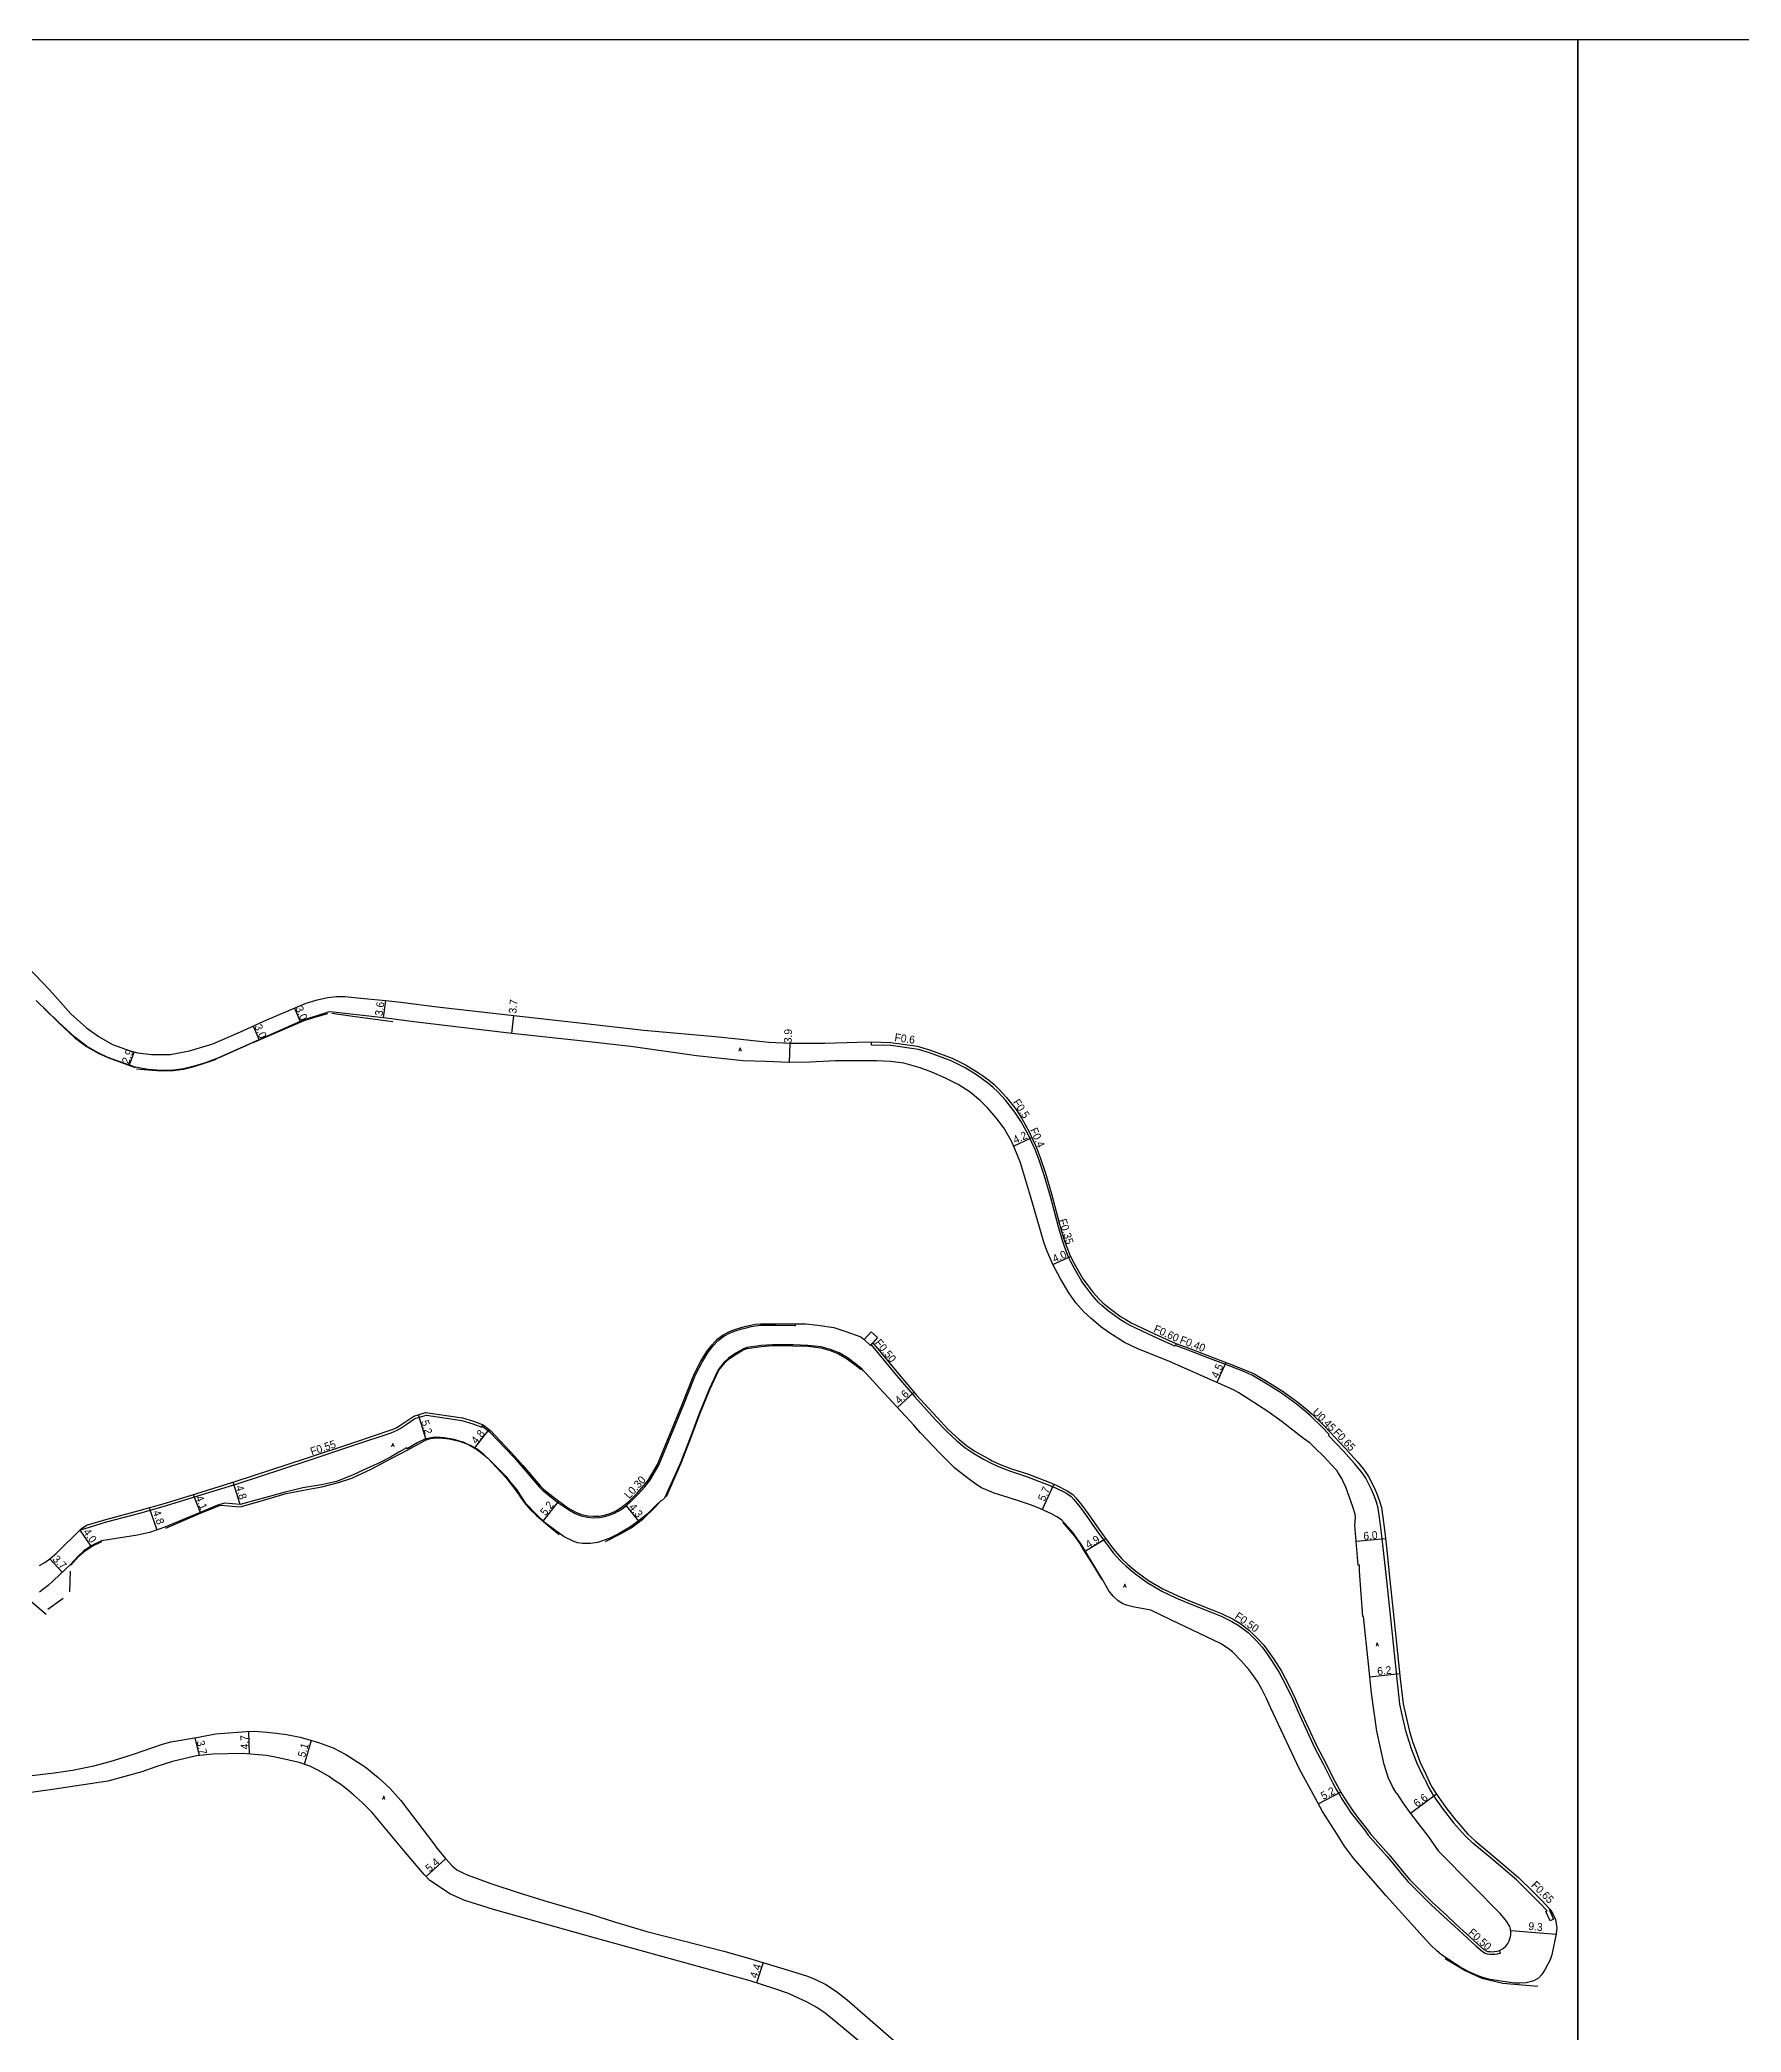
# Model space of a CAD drawing. Header units: metres. Extents: x -24000 to -20000, y -93000 to -89999.
# Drawn here: x -21115.5 to -20766.5, y -90408.7 to -90000 of the extents above; entities that cross this region are included whole.
import ezdxf

# ---------------------------------------------------------------- set-up
doc = ezdxf.new("R2010")
doc.units = ezdxf.units.M
doc.header["$LTSCALE"] = 2.5
for name, color, linetype in [('側溝・桝', 7, 'Continuous'), ('図郭', 7, 'Continuous'), ('幅員', 7, 'Continuous'), ('歩道・分離帯・安全施設', 7, 'Continuous'), ('舗装', 7, 'Continuous'), ('道路', 7, 'Continuous')]:
    doc.layers.add(name, color=color, linetype=linetype)
doc.styles.get("Standard").update_dxf_attribs({"font": ''})
doc.styles.add('YOKO_DECO', font='txt.shx', dxfattribs={"bigfont": 'extfont.shx'})
doc.styles.get('Standard').set_extended_font_data('@MS PGothic')

msp = doc.modelspace()

# ---------------------------------------------------------------- linework, layer by layer
at = {"layer": '側溝・桝'}
for points in [[(-20882.42, -90267.41), (-20882.63, -90267.97), (-20882.68, -90267.95), (-20887.1, -90265.99), (-20889.52, -90264.82), (-20891.85, -90263.75), (-20892.97, -90263.07), (-20894.07, -90262.45), (-20896.3, -90260.76), (-20897.66, -90259.62), (-20898.35, -90258.97), (-20899.67, -90257.48), (-20900.91, -90255.89), (-20901.74, -90254.71), (-20903.29, -90252.02), (-20904.12, -90250.52), (-20904.49, -90249.68), (-20905.03, -90248.24), (-20905.48, -90247.11), (-20905.73, -90246.31), (-20906.58, -90243.49), (-20908.2, -90237.24), (-20909.5, -90232.87), (-20910.5, -90229.8), (-20911.37, -90227.62), (-20912.01, -90226.19), (-20912.77, -90224.53), (-20914.27, -90221.81), (-20915.48, -90219.96), (-20917.41, -90217.5), (-20919, -90215.81), (-20919.99, -90214.87), (-20921.11, -90213.91), (-20922.38, -90213.02), (-20923.17, -90212.45), (-20925.72, -90210.88), (-20928.6, -90209.43), (-20933.02, -90207.77), (-20935.25, -90207.11), (-20935.76, -90207.02), (-20940.94, -90206.31), (-20944.9, -90206.21), (-20944.89, -90205.56)], [(-21024.79, -90284.32), (-21024.74, -90284.34), (-21023.27, -90285.51), (-21018.29, -90290.76), (-21016.67, -90292.61), (-21013.02, -90296.86), (-21012.44, -90297.47), (-21011.74, -90298.07), (-21009.25, -90300.01), (-21007.23, -90301.42), (-21005.69, -90302.3), (-21004.49, -90302.75), (-21003.18, -90303.04), (-21002.01, -90303.14), (-21000.77, -90303.1), (-20999.59, -90302.9), (-20998.52, -90302.58), (-20997.61, -90302.2), (-20996.9, -90301.82), (-20996.09, -90301.32), (-20995.23, -90300.69), (-20994.3, -90299.85), (-20992.76, -90298.34), (-20991.43, -90296.82), (-20990.42, -90295.53), (-20988.52, -90292.38), (-20983.47, -90280.04), (-20981.29, -90274.52), (-20980.95, -90273.71), (-20979.66, -90271.22), (-20978.44, -90269.22), (-20977.38, -90267.86), (-20976.36, -90266.78), (-20975.21, -90265.88), (-20973.94, -90265.23), (-20972.85, -90264.8), (-20971.55, -90264.42), (-20970.55, -90264.17), (-20969.61, -90263.95), (-20968.72, -90263.78), (-20967.67, -90263.67), (-20964.52, -90263.67), (-20960.72, -90263.69), (-20960.48, -90263.69), (-20960.48, -90263.39)], [(-20944.97, -90267.66), (-20939.8, -90273.99), (-20936.05, -90278.35), (-20931.86, -90282.99), (-20929.53, -90285.4), (-20927.38, -90287.41), (-20925.74, -90288.76), (-20924.14, -90289.85), (-20921.92, -90291.12), (-20920.39, -90291.96), (-20918.7, -90292.7), (-20916.38, -90293.59), (-20913.1, -90294.68), (-20908.67, -90296.37), (-20907.14, -90297), (-20905.06, -90298.07), (-20903.98, -90298.8), (-20903.41, -90299.41), (-20902.21, -90300.91), (-20900.89, -90302.67), (-20898.71, -90305.81), (-20896.33, -90309.06), (-20895.37, -90310.38), (-20893.93, -90311.95), (-20892.67, -90313.12), (-20890.99, -90314.54), (-20888.38, -90316.46), (-20885.38, -90318.19), (-20882.32, -90319.62), (-20879.88, -90320.66), (-20875.24, -90322.51), (-20873.21, -90323.36), (-20870.98, -90324.46), (-20869.67, -90325.22), (-20867.68, -90326.68), (-20865.89, -90328.47), (-20864.83, -90329.66), (-20863.96, -90330.8), (-20862.85, -90332.45), (-20861.28, -90334.91), (-20859.8, -90337.74), (-20858.49, -90340.45), (-20857.45, -90342.84), (-20854.04, -90350.27), (-20852.2, -90353.75), (-20850.54, -90357.05), (-20850.28, -90357.59), (-20849.46, -90359.1), (-20848.8, -90360.22), (-20848.5, -90360.76), (-20847.7, -90361.96), (-20846.49, -90363.78), (-20845.18, -90365.49), (-20843.8, -90367.2), (-20843.02, -90368.27), (-20840.97, -90370.57), (-20839.22, -90372.58), (-20837.85, -90374.2), (-20836.42, -90375.97), (-20834.86, -90377.79), (-20833.41, -90379.25), (-20830.19, -90382.48), (-20827.42, -90385.01), (-20825.33, -90386.96), (-20821.77, -90390.22), (-20820.94, -90390.95), (-20819.57, -90392.16), (-20819.03, -90392.45), (-20818.61, -90392.62), (-20818.05, -90392.69), (-20817.6, -90392.7), (-20817.06, -90392.68), (-20816.46, -90392.59), (-20816.35, -90392.56), (-20815.91, -90392.44), (-20816.06, -90391.93)], [(-20831.42, -90356.79), (-20831.81, -90356.05), (-20832.96, -90353.59), (-20834.18, -90350.39), (-20834.48, -90349.47), (-20835.21, -90347.15), (-20836.06, -90343.6), (-20836.5, -90341.4), (-20837.11, -90336.25), (-20838.4, -90323.77), (-20839.21, -90316.04), (-20839.97, -90309.24), (-20840.36, -90305.7), (-20840.67, -90303.13), (-20840.95, -90301.18), (-20841.34, -90299.95), (-20841.72, -90298.81), (-20842.35, -90297.35), (-20843.54, -90295.06), (-20844.07, -90294.23), (-20844.54, -90293.61), (-20845.73, -90292.1), (-20846.48, -90291.33), (-20848.11, -90289.51), (-20849.51, -90288.02), (-20851.15, -90286.25), (-20851, -90286.1), (-20852.52, -90284.5), (-20854.86, -90282.23), (-20855.97, -90281.27), (-20857.82, -90279.77), (-20860.81, -90277.61), (-20864.08, -90275.53), (-20866.74, -90273.96), (-20868.52, -90273.17), (-20872.12, -90271.77), (-20875.92, -90270.33), (-20879.93, -90268.79), (-20882.56, -90267.79)], [(-21107.31, -90305.67), (-21101.87, -90304.01), (-21094.99, -90302.22), (-21089.56, -90300.66), (-21083.15, -90298.69), (-21075.05, -90296.18), (-21060.86, -90291.55), (-21050.73, -90288.15), (-21043.44, -90285.74), (-21042.83, -90285.49), (-21042.2, -90285.2), (-21041.61, -90284.86), (-21040.36, -90284.03), (-21038.59, -90282.83), (-21036.22, -90282.11), (-21028.95, -90283.23), (-21026.72, -90283.86), (-21024.88, -90284.55), (-21024.68, -90284.04)], [(-20831.42, -90356.79), (-20830.61, -90358.58), (-20829.6, -90360.2), (-20827.63, -90363), (-20825.5, -90365.71)], [(-20805.74, -90383.43), (-20805.91, -90383.54), (-20805, -90385.51), (-20805.67, -90385.85), (-20806.55, -90383.95), (-20806.31, -90383.8), (-20807.88, -90382.13), (-20809.63, -90380.34), (-20812.62, -90377.46), (-20816.31, -90374.28), (-20817.67, -90373.15), (-20821.54, -90369.93), (-20823.04, -90368.5), (-20825.5, -90365.71)]]:
    msp.add_lwpolyline(points, dxfattribs=at)
msp.add_lwpolyline([(-20943.66, -90266.21), (-20945.09, -90267.79), (-20946.41, -90266.59), (-20944.98, -90265.01)], close=True, dxfattribs=at)
at = {"layer": '図郭'}
for points in [[(-21600, -90600), (-20800, -90600), (-20800, -90000), (-21600, -90000)], [(-20800, -90600), (-20000, -90600), (-20000, -90000), (-20800, -90000)]]:
    msp.add_lwpolyline(points, close=True, dxfattribs=at)
at = {"layer": '幅員'}
for points in [[(-21045.04, -90200.62), (-21044.52, -90197.04)], [(-21063.29, -90198.63), (-21062.09, -90201.34)], [(-21018.69, -90203.82), (-21018.31, -90200.16)], [(-21071.77, -90202.33), (-21070.55, -90205.09)], [(-20961.73, -90209.76), (-20961.62, -90205.83)], [(-21096.19, -90207.56), (-21097.19, -90210.31)], [(-20915.79, -90226.91), (-20912, -90225.18)], [(-20907.69, -90251.19), (-20904.08, -90249.57)], [(-20872.21, -90271.29), (-20874.05, -90275.44)], [(-20936.19, -90277.38), (-20939.6, -90280.54)], [(-21036.27, -90287.19), (-21037.85, -90282.03)], [(-21026.32, -90288.83), (-21023.33, -90285.08)], [(-21074.44, -90300.45), (-21075.86, -90295.85)], [(-21084.1, -90298.4), (-21082.56, -90302.21)], [(-21012.27, -90303.83), (-21009.07, -90299.77)], [(-20907.54, -90296.26), (-20909.91, -90301.49)], [(-21093.08, -90301.1), (-21091.5, -90305.64)], [(-20995.42, -90300.46), (-20992.69, -90303.83)], [(-21107.31, -90305.67), (-21105.05, -90308.95)], [(-20896.83, -90307.48), (-20901.01, -90310.03)], [(-20839.48, -90307.49), (-20845.47, -90308)], [(-21113.51, -90311.61), (-21110.95, -90314.31)], [(-20836.55, -90335.17), (-20842.69, -90335.83)], [(-21083.73, -90348.27), (-21082.87, -90351.94)], [(-21072.54, -90351.66), (-21072.63, -90346.98)], [(-21061.24, -90353.73), (-21059.82, -90348.8)], [(-20848.64, -90359.45), (-20853.24, -90361.87)], [(-20829.04, -90359.83), (-20834.31, -90363.79)], [(-21036.28, -90376.71), (-21032.28, -90373.1)], [(-20813.72, -90387.8), (-20804.46, -90388.6)], [(-20967.17, -90394.4), (-20968.54, -90398.58)]]:
    msp.add_lwpolyline(points, dxfattribs=at)
at = {"layer": '歩道・分離帯・安全施設'}
for points in [[(-21114.79, -90198.54), (-21111.73, -90201.57), (-21108.42, -90204.61), (-21105.97, -90206.47), (-21103.59, -90207.86), (-21101.58, -90208.78), (-21095.99, -90210.81)], [(-21071.88, -90205.73), (-21061.3, -90201.16), (-21058.65, -90200.35), (-21056.43, -90199.71)], [(-21055.65, -90199.66), (-21050.81, -90200.33), (-21043.13, -90201.35)], [(-21078.86, -90208.81), (-21072.61, -90206.03)], [(-21095.68, -90211.08), (-21093.28, -90211.3), (-21090.61, -90211.45), (-21088.11, -90211.41), (-21086.06, -90211.11), (-21083.85, -90210.58), (-21081.52, -90209.87), (-21079.28, -90209.11)], [(-20987, -90298.79), (-20984.01, -90292.07), (-20981.98, -90286.82), (-20980.17, -90282.01), (-20978.06, -90276.83), (-20976.23, -90272.91), (-20975, -90271.35), (-20974.1, -90270.55), (-20972.65, -90269.57), (-20971.24, -90268.72), (-20970.42, -90268.43), (-20967.5, -90268.01), (-20965.25, -90267.84), (-20961.03, -90267.87), (-20957.97, -90267.99), (-20955.31, -90268.3), (-20953.37, -90268.84), (-20951.66, -90269.53), (-20950.04, -90270.47), (-20948.31, -90271.7), (-20947.04, -90272.75)], [(-21089.68, -90305.27), (-21082.92, -90302.35), (-21078.48, -90300.56), (-21074.4, -90300.91), (-21070.81, -90299.89), (-21065.03, -90298.2), (-21061.47, -90297.47), (-21057.68, -90296.81), (-21054.27, -90295.92), (-21051.52, -90295.01), (-21047.55, -90293.16), (-21044.63, -90291.64), (-21040.19, -90289.26), (-21036.27, -90287.19), (-21035.37, -90286.92), (-21034.26, -90286.73), (-21032.85, -90286.81), (-21031.53, -90286.98), (-21029.44, -90287.44), (-21027.59, -90288.16), (-21025.73, -90289.25), (-21023.72, -90290.89), (-21021.84, -90292.82), (-21019.93, -90294.9), (-21019.21, -90295.88), (-21017.82, -90297.65), (-21016.2, -90300), (-21014.97, -90301.45), (-21013.73, -90302.65), (-21011.26, -90304.75), (-21008.97, -90306.56)], [(-20999.47, -90308.04), (-20996.4, -90306.47), (-20994.22, -90305.25), (-20991.76, -90303.4), (-20989.3, -90301.01), (-20988.19, -90299.78)], [(-20905.72, -90304.05), (-20903.24, -90306.91), (-20902.11, -90308.59), (-20901.41, -90309.82), (-20899.38, -90313.02), (-20897.74, -90315.74)], [(-21109.17, -90312.87), (-21107.53, -90311.04), (-21106.46, -90310.08), (-21104.94, -90309.03), (-21102.83, -90308)], [(-21109.36, -90318.33), (-21109.23, -90314.13)], [(-21117.35, -90320.28), (-21114.21, -90322.91)], [(-21113.86, -90321.94), (-21110.76, -90319.65)], [(-20827.25, -90393.55), (-20823.13, -90396), (-20821.07, -90397.01), (-20819.7, -90397.6), (-20815.42, -90398.65), (-20808.22, -90399.26)]]:
    msp.add_lwpolyline(points, dxfattribs=at)
at = {"layer": '道路'}
for points in [[(-21119.66, -90188.51), (-21113.56, -90194.89), (-21109.15, -90199.77), (-21105.95, -90202.66), (-21103.35, -90204.51), (-21100.65, -90206.06), (-21097.01, -90207.35), (-21095.43, -90207.77), (-21092.63, -90208.15), (-21088.76, -90208.16), (-21084.81, -90207.41), (-21080.04, -90205.92), (-21074.35, -90203.48), (-21068.94, -90201.05), (-21064.92, -90199.33), (-21060.88, -90197.61), (-21058.64, -90196.93), (-21056.43, -90196.42), (-21054.68, -90196.23), (-21052.95, -90196.21), (-21049.02, -90196.65), (-21044.52, -90197.04), (-21041.44, -90197.37), (-21034.01, -90198.36), (-21018.31, -90200.16), (-21004.21, -90201.69), (-20991.63, -90203.12), (-20977.02, -90204.44), (-20971.72, -90204.96), (-20965.97, -90205.59), (-20961.62, -90205.83), (-20954.48, -90205.82), (-20947.86, -90205.59), (-20944.89, -90205.56)], [(-20837.17, -90359.73), (-20837.26, -90359.59), (-20838.05, -90358.25), (-20838.86, -90356.57), (-20839.78, -90353.78), (-20841.25, -90346.92), (-20842.33, -90339.12), (-20842.98, -90333.14), (-20843.99, -90323.41), (-20844.12, -90323.42), (-20844.82, -90314.14), (-20844.79, -90312.85), (-20845.05, -90312.88), (-20845.75, -90304.68), (-20845.61, -90303.12), (-20845.7, -90302.44), (-20846.17, -90300.93), (-20846.91, -90298.77), (-20847.62, -90296.9), (-20848.2, -90295.61), (-20848.43, -90295.13), (-20849.15, -90293.91), (-20849.47, -90293.48), (-20850.6, -90292.2), (-20852.09, -90290.59), (-20853.96, -90288.79), (-20854.91, -90287.89), (-20856.3, -90286.88), (-20860.67, -90283.51), (-20863.64, -90281.38), (-20869.58, -90277.56), (-20870.65, -90276.95), (-20883.81, -90271.1), (-20890.43, -90268.42), (-20892.99, -90267.2), (-20896.22, -90265.17), (-20897.87, -90263.99), (-20899.95, -90262.22), (-20901.36, -90260.9), (-20902.97, -90259.09), (-20904.45, -90257.02), (-20906.16, -90254.18), (-20907.69, -90251.19), (-20908.94, -90248.35), (-20909.54, -90246.61), (-20912.31, -90237.2), (-20913.32, -90233.79), (-20914.35, -90230.38), (-20915.19, -90228.29), (-20916.23, -90225.92), (-20917.76, -90223.16), (-20919.34, -90221.1), (-20921.06, -90219.12), (-20922.54, -90217.61), (-20924.69, -90215.86), (-20927.16, -90214.28), (-20929.74, -90212.97), (-20932.52, -90211.77), (-20934.96, -90210.89), (-20938.3, -90209.93), (-20940.99, -90209.54), (-20943.9, -90209.4), (-20952.32, -90209.4), (-20957.54, -90209.68), (-20961.73, -90209.76), (-20966.6, -90209.59), (-20971.33, -90209.42), (-20980.79, -90208.43), (-20994.31, -90206.5), (-21004.69, -90205.34), (-21018.69, -90203.82), (-21038.8, -90201.45), (-21045.04, -90200.62), (-21055.94, -90199.39), (-21056.4, -90199.48), (-21058.69, -90200.21), (-21061.36, -90201.02), (-21072.62, -90206), (-21078.87, -90208.79), (-21081.54, -90209.82), (-21083.86, -90210.52), (-21086.07, -90211.05), (-21088.12, -90211.35), (-21090.61, -90211.4), (-21093.28, -90211.24), (-21095.97, -90210.76), (-21101.56, -90208.72), (-21103.56, -90207.81), (-21105.94, -90206.42), (-21108.38, -90204.56), (-21111.69, -90201.53), (-21116.25, -90197.04)], [(-20944.89, -90205.56), (-20940.98, -90205.7), (-20935.55, -90206.45), (-20935.04, -90206.55), (-20932.81, -90207.21), (-20928.39, -90208.86), (-20925.51, -90210.31), (-20922.96, -90211.88), (-20922.17, -90212.45), (-20920.9, -90213.35), (-20919.78, -90214.31), (-20918.79, -90215.25), (-20917.2, -90216.93), (-20915.27, -90219.39), (-20914.06, -90221.24), (-20912.56, -90223.97), (-20911.8, -90225.62), (-20911.16, -90227.06), (-20910.29, -90229.24), (-20909.29, -90232.3), (-20907.99, -90236.68), (-20906.37, -90242.92), (-20905.52, -90245.75), (-20905.27, -90246.54), (-20904.82, -90247.68), (-20904.28, -90249.12), (-20903.91, -90249.95), (-20903.08, -90251.45), (-20901.53, -90254.14), (-20900.69, -90255.32), (-20899.46, -90256.92), (-20898.14, -90258.41), (-20897.45, -90259.05), (-20896.09, -90260.19), (-20893.86, -90261.88), (-20892.76, -90262.5), (-20891.64, -90263.18), (-20889.31, -90264.25), (-20886.89, -90265.43), (-20882.47, -90267.39), (-20879.61, -90268.47), (-20875.59, -90270.01), (-20871.8, -90271.45), (-20868.19, -90272.85), (-20866.41, -90273.64), (-20863.75, -90275.21), (-20860.48, -90277.29), (-20857.49, -90279.45), (-20855.64, -90280.95), (-20854.53, -90281.91), (-20852.19, -90284.18), (-20850.76, -90285.69), (-20849.01, -90287.56), (-20847.62, -90289.05), (-20845.99, -90290.87), (-20845.22, -90291.66), (-20844.01, -90293.2), (-20843.52, -90293.85), (-20842.96, -90294.72), (-20841.74, -90297.06), (-20841.09, -90298.58), (-20840.7, -90299.75), (-20840.29, -90301.02), (-20840, -90303.04), (-20839.69, -90305.62), (-20839.3, -90309.16), (-20838.55, -90315.97), (-20837.73, -90323.7), (-20836.44, -90336.17), (-20835.84, -90341.3), (-20835.4, -90343.46), (-20834.56, -90346.97), (-20833.84, -90349.26), (-20833.54, -90350.16), (-20832.34, -90353.33), (-20831.2, -90355.75), (-20830.83, -90356.48)], [(-21115.59, -90312.92), (-21114.51, -90312.33), (-21113.51, -90311.61), (-21112.16, -90310.51), (-21107.04, -90305.4), (-21105.94, -90304.68), (-21102.02, -90303.48), (-21095.13, -90301.69), (-21089.72, -90300.13), (-21083.32, -90298.16), (-21075.22, -90295.65), (-21061.03, -90291.02), (-21050.91, -90287.63), (-21043.63, -90285.22), (-21043.05, -90284.99), (-21042.46, -90284.71), (-21041.9, -90284.39), (-21040.66, -90283.57), (-21038.83, -90282.33), (-21036.38, -90281.58), (-21028.84, -90282.69), (-21026.55, -90283.34), (-21024.59, -90284.07), (-21023.07, -90285.29), (-21018.07, -90290.56), (-21016.45, -90292.42), (-21012.8, -90296.65), (-21012.23, -90297.26), (-21011.55, -90297.84), (-21009.07, -90299.77), (-21007.07, -90301.17), (-21005.56, -90302.03), (-21004.4, -90302.46), (-21003.14, -90302.74), (-21002, -90302.84), (-21000.8, -90302.8), (-20999.66, -90302.61), (-20998.62, -90302.3), (-20997.74, -90301.93), (-20997.05, -90301.56), (-20996.26, -90301.07), (-20995.42, -90300.46), (-20994.5, -90299.63), (-20992.98, -90298.13), (-20991.66, -90296.63), (-20990.67, -90295.36), (-20988.79, -90292.24), (-20983.75, -90279.93), (-20981.56, -90274.41), (-20981.22, -90273.59), (-20979.92, -90271.06), (-20978.68, -90269.05), (-20977.61, -90267.67), (-20976.57, -90266.55), (-20975.37, -90265.62), (-20974.06, -90264.96), (-20972.95, -90264.52), (-20971.63, -90264.13), (-20970.63, -90263.88), (-20969.68, -90263.65), (-20968.76, -90263.48), (-20967.69, -90263.37), (-20964.52, -90263.37), (-20960.72, -90263.39), (-20960.48, -90263.39)], [(-20960.48, -90263.39), (-20958.41, -90263.4), (-20955.92, -90263.64), (-20952.66, -90264.12), (-20950.18, -90264.97), (-20947.12, -90266.07), (-20946.41, -90266.59), (-20945.09, -90267.79), (-20944.97, -90267.66), (-20944.61, -90267.26)], [(-20944.61, -90267.26), (-20939.4, -90273.65), (-20935.66, -90278), (-20931.47, -90282.62), (-20929.16, -90285.02), (-20927.03, -90287.01), (-20925.42, -90288.34), (-20923.86, -90289.4), (-20920.88, -90291.08)], [(-20825.13, -90365.09), (-20825, -90365.26), (-20822.56, -90368.03), (-20821.09, -90369.43), (-20817.24, -90372.63), (-20815.87, -90373.77), (-20812.17, -90376.97), (-20809.15, -90379.86), (-20807.39, -90381.66), (-20805.74, -90383.43), (-20805.46, -90383.84), (-20805.05, -90384.52), (-20804.62, -90385.59), (-20804.34, -90387.24), (-20804.45, -90388.49), (-20805.35, -90392.81), (-20805.69, -90393.84), (-20806.69, -90395.74), (-20807.38, -90396.87), (-20808.06, -90397.58), (-20809.07, -90398.16), (-20810.62, -90398.55), (-20811.9, -90398.64), (-20812.94, -90398.61), (-20814.87, -90398.35), (-20817.99, -90397.86), (-20819.31, -90397.51), (-20820.43, -90397.09), (-20822.36, -90396.32), (-20824.22, -90395.3), (-20825.74, -90394.33), (-20828.05, -90392.73), (-20828.94, -90392), (-20830.17, -90390.8), (-20831.75, -90389.15), (-20839.31, -90380.71), (-20846.03, -90372.96), (-20846.85, -90371.88), (-20847.85, -90370.52), (-20849.31, -90368.18), (-20852.41, -90363.44), (-20853.92, -90360.58), (-20857.11, -90354.75), (-20863.03, -90342.21), (-20863.96, -90340.12), (-20864.83, -90338.35), (-20865.76, -90336.74), (-20866.66, -90335.38), (-20867.49, -90334.27), (-20869.09, -90332.48), (-20870.88, -90330.66), (-20871.75, -90329.95), (-20873.3, -90328.92), (-20883.49, -90324.07), (-20887.64, -90322.08), (-20890.97, -90321.49), (-20892.62, -90321.11), (-20893.33, -90320.82), (-20894.3, -90320.19), (-20895.36, -90319.23), (-20896.21, -90318.16), (-20897.5, -90315.85), (-20899.41, -90312.66), (-20901.9, -90308.57), (-20902.66, -90307.53), (-20903.57, -90306.24), (-20904.62, -90305.01), (-20905.88, -90303.66), (-20906.54, -90303.2), (-20906.9, -90302.99), (-20907.99, -90302.36), (-20908.73, -90302.02), (-20910.26, -90301.33), (-20912.1, -90300.59), (-20914.15, -90299.88), (-20916.89, -90299.03), (-20919.72, -90298.1), (-20921.51, -90297.38), (-20922.35, -90297.02), (-20923.54, -90296.26), (-20925.11, -90295.13), (-20927.79, -90292.95), (-20930.92, -90289.94), (-20934.84, -90285.71), (-20936.23, -90284.17), (-20943.21, -90276.65), (-20946, -90273.58), (-20946.54, -90272.99), (-20946.92, -90272.61), (-20948.19, -90271.55), (-20949.94, -90270.31), (-20951.57, -90269.36), (-20953.31, -90268.66), (-20955.27, -90268.11), (-20957.96, -90267.8), (-20961.02, -90267.68), (-20965.26, -90267.66), (-20967.52, -90267.83), (-20970.46, -90268.25), (-20971.32, -90268.55), (-20972.75, -90269.41), (-20974.22, -90270.4), (-20975.14, -90271.22), (-20976.39, -90272.81), (-20978.24, -90276.76), (-20980.35, -90281.95), (-20982.15, -90286.76), (-20984.18, -90292), (-20987.35, -90299.11), (-20987.99, -90299.71), (-20988.08, -90299.61), (-20989.13, -90300.66), (-20990.94, -90302.42), (-20992.49, -90303.68), (-20994.37, -90305.03), (-20996.71, -90306.39), (-20998.73, -90307.44), (-21001.13, -90308.21), (-21002.54, -90308.44), (-21004.2, -90308.46), (-21005.22, -90308.29), (-21006.12, -90307.97), (-21007.94, -90307.05), (-21009.7, -90305.85), (-21011.79, -90304.29), (-21013.8, -90302.38), (-21015.74, -90300.27), (-21016.57, -90299.04), (-21017.63, -90297.43), (-21018.84, -90295.98), (-21019.67, -90294.92), (-21021.97, -90292.56), (-21023.1, -90291.45), (-21024.45, -90290.17), (-21025.82, -90289.11), (-21027.02, -90288.43), (-21027.97, -90287.96), (-21028.64, -90287.68), (-21029.21, -90287.48), (-21030.51, -90287.08), (-21032.61, -90286.75), (-21033.31, -90286.66), (-21034.53, -90286.65), (-21035.22, -90286.75), (-21036.56, -90287.04), (-21038.09, -90287.78), (-21040.19, -90288.99), (-21040.31, -90288.79), (-21041.89, -90289.71), (-21043.56, -90290.71), (-21045.69, -90291.81), (-21049.18, -90293.4), (-21051.22, -90294.33), (-21053.81, -90295.41), (-21054.67, -90295.72), (-21057.78, -90296.37), (-21061.56, -90297.02), (-21065.23, -90297.91), (-21070.94, -90299.45), (-21074.44, -90300.45), (-21077.58, -90300.18), (-21079.05, -90300.55), (-21081.03, -90301.38), (-21089.87, -90305.07), (-21093.04, -90306.17), (-21095.47, -90306.76), (-21102.89, -90307.88), (-21105.01, -90308.92), (-21106.55, -90309.98), (-21107.63, -90310.95), (-21109.27, -90312.72), (-21113.84, -90317.05), (-21115.58, -90318.39)], [(-20920.88, -90291.08), (-20920.15, -90291.49), (-20918.5, -90292.21), (-20916.21, -90293.09), (-20912.92, -90294.18), (-20908.48, -90295.88), (-20906.92, -90296.52), (-20904.79, -90297.61), (-20903.64, -90298.39), (-20903.01, -90299.06), (-20901.79, -90300.59), (-20900.46, -90302.36), (-20898.28, -90305.5), (-20895.9, -90308.75), (-20894.96, -90310.04), (-20893.55, -90311.58), (-20892.32, -90312.72), (-20890.66, -90314.12), (-20888.09, -90316.01), (-20885.14, -90317.72), (-20882.1, -90319.14), (-20879.68, -90320.17), (-20875.04, -90322.02), (-20872.99, -90322.87), (-20870.72, -90323.99), (-20869.38, -90324.78), (-20867.34, -90326.28), (-20865.5, -90328.1), (-20864.42, -90329.32), (-20863.53, -90330.49), (-20862.41, -90332.16), (-20860.83, -90334.64), (-20859.33, -90337.5), (-20858, -90340.23), (-20856.96, -90342.63), (-20853.56, -90350.03), (-20851.73, -90353.51), (-20850.06, -90356.82), (-20849.81, -90357.35), (-20849, -90358.84), (-20848.34, -90359.95), (-20848.04, -90360.49), (-20847.26, -90361.66), (-20846.05, -90363.47), (-20844.76, -90365.17), (-20843.38, -90366.88), (-20842.6, -90367.94), (-20840.57, -90370.22), (-20838.81, -90372.24), (-20837.44, -90373.87), (-20836.01, -90375.63), (-20834.47, -90377.43), (-20833.04, -90378.88), (-20829.82, -90382.09), (-20827.06, -90384.62), (-20824.97, -90386.57), (-20821.41, -90389.82), (-20820.59, -90390.55), (-20819.27, -90391.72), (-20818.81, -90391.97), (-20818.48, -90392.1), (-20818.01, -90392.16), (-20817.61, -90392.17), (-20817.11, -90392.15), (-20816.56, -90392.07), (-20816.06, -90391.93), (-20815.36, -90391.51), (-20814.82, -90391.02), (-20814.41, -90390.49), (-20814.11, -90389.96), (-20813.88, -90389.34), (-20813.77, -90388.73), (-20813.74, -90388.14), (-20813.82, -90387.56), (-20814, -90387.03), (-20814.23, -90386.58), (-20814.51, -90386.1), (-20814.86, -90385.6), (-20815.94, -90384.35), (-20821.6, -90378.6), (-20828.69, -90371.47)], [(-21117.79, -90356.12), (-21112.59, -90355.5), (-21108.84, -90354.92), (-21104.45, -90354.07), (-21101.1, -90353.16), (-21096.31, -90351.65), (-21090.35, -90349.62), (-21088.65, -90349.14), (-21083.01, -90348.14), (-21079.46, -90347.51), (-21073.15, -90346.99), (-21071.52, -90346.96), (-21068.95, -90347.12), (-21067.02, -90347.32), (-21064.9, -90347.59), (-21062.1, -90348.15), (-21058.35, -90349.23), (-21055.35, -90350.36), (-21052.73, -90351.74), (-21048.77, -90354.28), (-21046.14, -90356.42), (-21043.76, -90358.65), (-21041.48, -90361.14), (-21038.87, -90364.6), (-21036.02, -90368.31), (-21034.72, -90370.06), (-21034.09, -90370.93), (-21032.31, -90373.07), (-21030.96, -90374.56), (-21029.98, -90375.37), (-21028.78, -90376.02), (-21027.89, -90376.38), (-21023, -90378.2), (-21017.17, -90380.12), (-21012.15, -90381.69), (-21002.79, -90384.4), (-20997.46, -90386.08), (-20991.03, -90388.02), (-20983.74, -90389.87), (-20975.23, -90392.03), (-20970.16, -90393.51), (-20961.31, -90396.16), (-20958.04, -90397.22), (-20956.53, -90397.81), (-20954.3, -90398.91), (-20952.1, -90400.32), (-20949.89, -90402.07), (-20935.7, -90414.43)], [(-20919.45, -90433.92), (-20952.16, -90406.64), (-20954.39, -90404.81), (-20956.13, -90403.6), (-20958.09, -90402.54), (-20961.96, -90400.75), (-20964.98, -90399.75), (-20969.8, -90398.17), (-21001.55, -90389.4), (-21022.49, -90383.49), (-21028.37, -90381.67), (-21031.26, -90380.38), (-21035.51, -90377.53), (-21036.66, -90376.31), (-21040.61, -90371.76), (-21045.35, -90366), (-21047.39, -90363.58), (-21049.31, -90361.6), (-21051.17, -90359.98), (-21052.55, -90358.85), (-21054.01, -90357.76), (-21055.07, -90357.07), (-21056.28, -90356.19), (-21058.36, -90354.99), (-21060.15, -90354.13), (-21062.35, -90353.33), (-21066.58, -90352.38), (-21069, -90351.95), (-21073.95, -90351.54), (-21080.07, -90351.64), (-21083.36, -90351.99), (-21088.32, -90353.16), (-21091.54, -90354.15), (-21094.59, -90355.27), (-21101.59, -90357.18), (-21112.94, -90358.87), (-21124.24, -90360.48)], [(-20830.83, -90356.48), (-20830.02, -90358.26), (-20829.04, -90359.83), (-20827.09, -90362.6), (-20825.13, -90365.09)], [(-20837.17, -90359.73), (-20835.9, -90361.64), (-20834.31, -90363.79), (-20832.27, -90366.46), (-20830.67, -90368.62), (-20828.69, -90371.47)]]:
    msp.add_lwpolyline(points, dxfattribs=at)

# ---------------------------------------------------------------- texts
at = {"layer": '側溝・桝'}
for s, rotation, p in [('F0.6', 352, (-20940.27, -90205.36)), ('F0.5', 302.9604, (-20915.98, -90217.91)), ('F0.4', 294, (-20912.44, -90223.58)), ('F0.35', 287, (-20906.51, -90242.1)), ('F0.50', 309, (-20944.32, -90267.31)), ('F0.60', 336, (-20887.18, -90264.97)), ('F0.40', 339, (-20881.81, -90267.28)), ('U0.45', 315, (-20854.57, -90281.64)), ('F0.55', 18.2552, (-21059.72, -90290.37)), ('F0.65', 313, (-20850.3, -90285.73)), ('L0.30', 48, (-20994.6, -90299.38)), ('F0.50', 325, (-20870.54, -90323.69)), ('F0.65', 315, (-20809.68, -90378.64)), ('F0.50', 318, (-20822.62, -90388.43))]:
    msp.add_text(s, height=1.6, rotation=rotation, dxfattribs=at).set_placement(p)
at = {"layer": '幅員'}
for s, rotation, p in [('3.6', 82, (-21045.24, -90200.31)), ('3.7', 84, (-21017.79, -90199.8)), ('3.0', 294, (-21071.55, -90202.35)), ('3.0', 294, (-21063.16, -90198.63)), ('3.9', 88, (-20961.3, -90205.83)), ('2.9', 70, (-21097.29, -90210.2)), ('4.2', 25, (-20915.43, -90226.49)), ('4.0', 24, (-20907.37, -90250.87)), ('4.5', 66, (-20873.87, -90274.68)), ('4.6', 43, (-20939.22, -90279.93)), ('5.2', 287, (-21037.34, -90283.4)), ('4.8', 51, (-21025.96, -90288.18)), ('4.1', 292, (-21083.64, -90298.99)), ('4.8', 287, (-21075.38, -90296.79)), ('5.2', 52, (-21011.78, -90302.86)), ('5.7', 66, (-20909.4, -90299.91)), ('4.8', 289, (-21092.38, -90301.94)), ('4.3', 309, (-20994.77, -90301.04)), ('4.0', 305, (-21106.72, -90306.09)), ('4.9', 31, (-20900.4, -90309.53)), ('6.0', 5, (-20843.94, -90307.7)), ('3.7', 314, (-21113.05, -90311.78)), ('6.2', 6, (-20841.08, -90335.45)), ('3.7', 283, (-21083.39, -90349.03)), ('4.7', 91, (-21072.74, -90350.65)), ('5.1', 74, (-21061.14, -90352.43)), ('5.2', 28, (-20852.22, -90361.07)), ('6.6', 37, (-20832.97, -90362.62)), ('5.4', 42, (-21035.56, -90375.93)), ('9.3', 355, (-20810.21, -90387.69)), ('4.4', 72, (-20968.41, -90397.75))]:
    msp.add_text(s, height=1.6, rotation=rotation, dxfattribs=at).set_placement(p)
at = {"layer": '舗装', "style": 'YOKO_DECO'}
for p in [(-20972.16, -90207.47, 669.19), (-21043.42, -90288.59, 617.81), (-20893.23, -90317.46, 633.09), (-20841.45, -90329.49, 650.18), (-21045.27, -90360.98, 562.46)]:
    msp.add_text('A', height=0.75, dxfattribs=at).set_placement(p)

doc.saveas('drawing.dxf')
